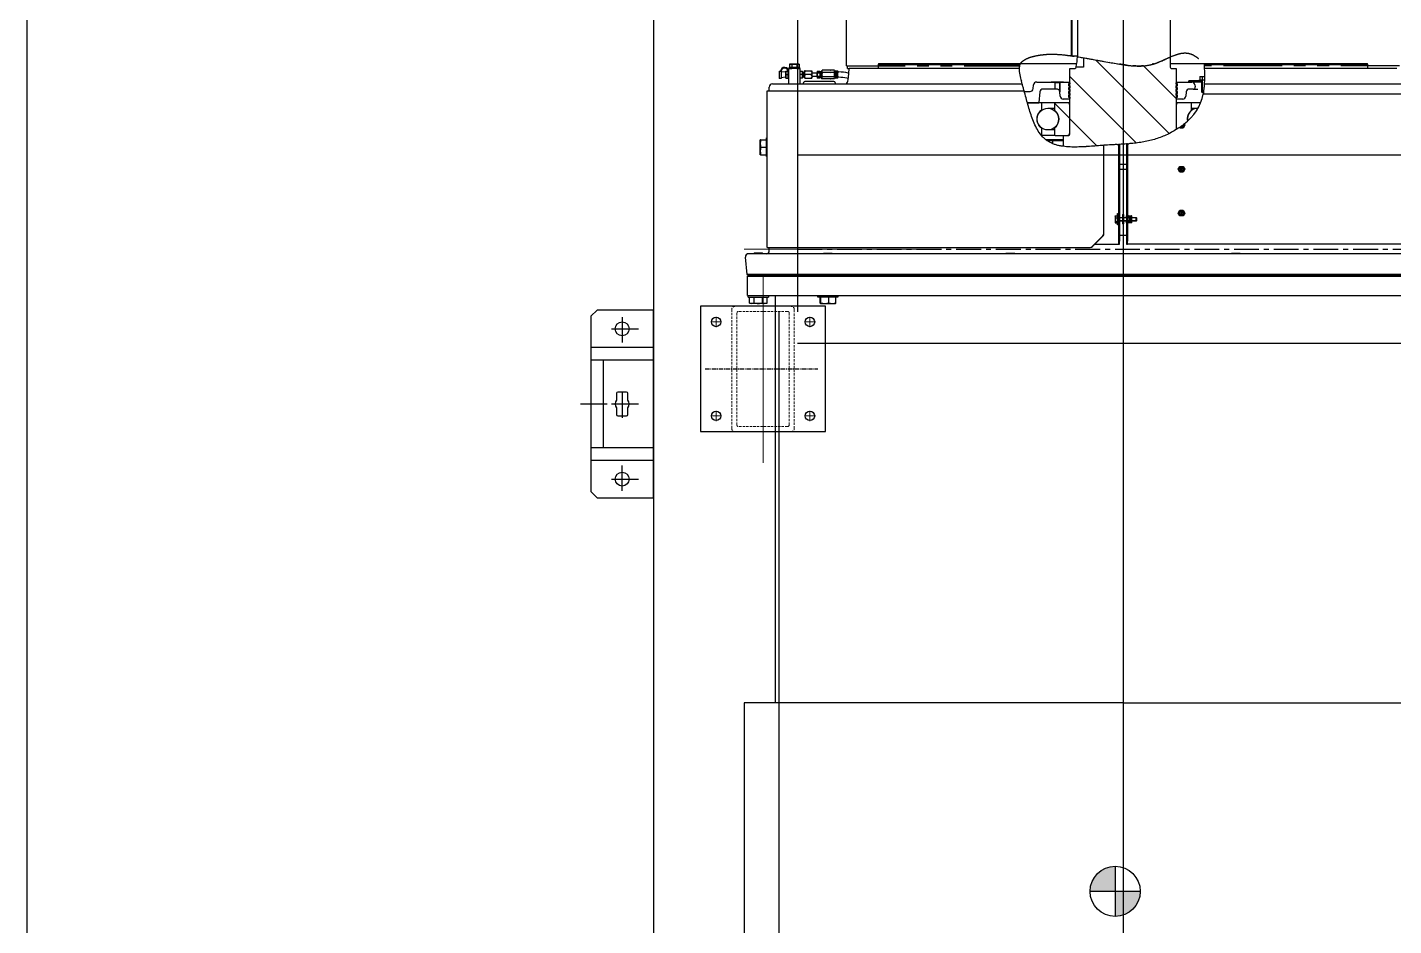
# Model space of a CAD drawing. Header units: millimetres. Extents: x 156850 to 204135, y 56350 to 74150.
# Drawn here: x 167650 to 169832, y 58314 to 59748 of the extents above; entities that cross this region are included whole.
import ezdxf

# ---------------------------------------------------------------- set-up
doc = ezdxf.new("R2010")
doc.units = ezdxf.units.MM
doc.header["$LTSCALE"] = 150
for name, pattern in [('X-2F-PLAN$0$CENTER', [2, 1.25, -0.25, 0.25, -0.25]), ('X-2F-PLAN$0$DASHED2', [0.375, 0.25, -0.125]), ('X-2F-PLAN$0$PHANTOM2', [1.25, 0.625, -0.125, 0.125, -0.125, 0.125, -0.125])]:
    doc.linetypes.add(name, pattern=pattern)
doc.layers.add('-----33 Equipment', color=5, linetype='Continuous')

# ---------------------------------------------------------------- blocks, each defined once
blk = doc.blocks.new('X-2F-PLAN$0$A$C13F33EB5')
at = {"linetype": 'Continuous'}
h = blk.add_hatch(dxfattribs=at)
h.set_pattern_fill('LINE', color=0, scale=30.003, angle=45, style=0)
h.set_pattern_definition([(45, (-3196.735, -2151.8), (-67.3587, 67.3587), [])])
edge = h.paths.add_edge_path()
edge.add_arc((2742, 728), 4, 180, 270, ccw=False)
edge.add_line((2738, 728), (2738, 734))
edge.add_line((2738, 734), (2738, 739.6))
edge.add_line((2738, 739.6), (2738, 740.1))
edge.add_line((2738, 740.1), (2738, 747.2))
edge.add_arc((2739.3, 747.2), 1.33, 90, 180, ccw=False)
edge.add_line((2739.3, 748.5), (2746.6, 748.5))
edge.add_line((2746.6, 748.5), (2749.3, 748.5))
edge.add_line((2749.3, 748.5), (2750, 748.5))
edge.add_arc((2764, 759), 17.5, 216.9635, 322.8609)
edge.add_line((2777.9, 748.5), (2777.9, 748.5))
edge.add_line((2777.9, 748.5), (2778.6, 748.5))
edge.add_line((2778.6, 748.5), (2780, 748.5))
edge.add_line((2780, 748.5), (2780.7, 748.5))
edge.add_line((2780.7, 748.5), (2781, 748.5))
edge.add_line((2781, 748.5), (2781.3, 748.5))
edge.add_line((2781.3, 748.5), (2784, 748.5))
edge.add_line((2784, 748.5), (2788.6, 748.5))
edge.add_arc((2788.6, 747.2), 1.33, 0, 90, ccw=False)
edge.add_line((2790, 747.2), (2790, 745.8))
edge.add_line((2790, 745.8), (2790, 738.8))
edge.add_line((2790, 738.8), (2790, 738.3))
edge.add_line((2790, 738.3), (2790, 734.8))
edge.add_line((2790, 734.8), (2790, 733.5))
edge.add_line((2790, 733.5), (2790, 733))
edge.add_line((2790, 733), (2790, 732.9))
edge.add_line((2790, 732.9), (2790, 728))
edge.add_arc((2786, 728), 4, 270, 360, ccw=False)
edge.add_line((2786, 724), (2742, 724))
h = blk.add_hatch(dxfattribs=at)
h.set_pattern_fill('LINE', color=0, scale=15.0015, angle=45, style=0)
h.set_pattern_definition([(45, (-3196.735, -2151.8), (-33.67933, 33.67933), [])])
edge = h.paths.add_edge_path()
edge.add_line((2845, 554), (2747.2, 554))
edge.add_spline(control_points=[(2747.2, 554), (2743, 560.7), (2723.7, 598.4), (2724.7, 655.3), (2717.9, 715.3), (2720.3, 734)], knot_values=[0.156413, 0.156413, 0.156413, 0.156413, 0.186206, 0.314389, 0.390086, 0.390086, 0.390086, 0.390086], degree=3, periodic=0)
edge.add_line((2720.3, 734), (2738, 734))
edge.add_line((2738, 734), (2738, 726))
edge.add_arc((2740, 726), 2, 180, 270)
edge.add_line((2740, 724), (2845, 724))
edge.add_line((2845, 724), (2845, 716))
edge.add_arc((2847, 716), 2, 180, 270)
edge.add_line((2847, 714), (2847, 702))
edge.add_line((2847, 702), (2861.8, 702))
edge.add_spline(control_points=[(2861.8, 702), (2858.7, 683.6), (2851.5, 646.3), (2845.1, 600.1), (2859.2, 572.6), (2862.9, 564)], knot_values=[0.736983, 0.736983, 0.736983, 0.736983, 0.810441, 0.88331, 0.917821, 0.917821, 0.917821, 0.917821], degree=3, periodic=0)
edge.add_line((2862.9, 564), (2847, 564))
edge.add_arc((2847, 562), 2, 90, 180)
edge.add_line((2845, 562), (2845, 554))
h = blk.add_hatch(color=0, dxfattribs=at)
edge = h.paths.add_edge_path()
edge.add_line((1530.9, 651.6), (1530.9, 691.6))
edge.add_arc((1530.9, 651.6), 40, 0, 90, ccw=False)
edge.add_line((1570.9, 651.6), (1530.9, 651.6))
h = blk.add_hatch(color=0, dxfattribs=at)
edge = h.paths.add_edge_path()
edge.add_line((1490.9, 651.6), (1530.9, 651.6))
edge.add_line((1530.9, 651.6), (1530.9, 611.6))
edge.add_arc((1530.9, 651.6), 40, 180, 270, ccw=False)
at = {"color": 0}
for p, q in [((1832, 1244), (692, 1244)), ((1832, 639), (1832, 1244)), ((3102, 639), (18.2, 639)), ((1832, 639), (1832, 34))]:
    blk.add_line(p, q, dxfattribs=at)
at = {"color": 0, "linetype": 'Continuous'}
for p, q in [((2469.7, 1233.4), (2470.2, 1235.4)), ((2469.7, 1209.6), (2469.7, 1233.4)), ((2470.2, 1235.4), (2479.7, 1235.4)), ((2470.2, 1228.4), (2479.7, 1228.4)), ((2479.7, 1237.5), (2479.7, 1205.5)), ((2479.7, 1237.5), (2482.5, 1237.5)), ((2482.5, 1239), (2482.5, 639)), ((2482.5, 1239), (2513, 1239)), ((2513, 1239), (2513, 39)), ((2513, 1239), (2515, 1237)), ((2515, 1238.9), (2516, 1239.5)), ((2515, 39.1), (2515, 1238.9)), ((2516, 1239.5), (2543.5, 1241.9)), ((2516, 38.5), (2516, 1239.5)), ((2549, 41), (2549, 1237)), ((2549, 1229), (2549.7, 1228.3)), ((2549.7, 1214.7), (2549.7, 1228.3)), ((2470.2, 1207.6), (2469.7, 1209.6)), ((2470.2, 1214.6), (2479.7, 1214.6)), ((2470.2, 1207.6), (2479.7, 1207.6)), ((2482.5, 1205.5), (2479.7, 1205.5)), ((2549.7, 1214.7), (2549, 1214)), ((2554, 1204), (2559, 1204)), ((2559, 1207.5), (2809, 1207.5)), ((2559, 1207.1), (2559, 1207.5)), ((2559, 1207.1), (2559, 691.6)), ((2704, 1208.5), (2734, 1208.5)), ((2704, 1207.5), (2704, 1208.5)), ((2707, 1218), (2707, 1218.5)), ((2707, 1218.5), (2707.1, 1218.5)), ((2707, 1218), (2707, 1208.5)), ((2707.1, 1218.5), (2730.9, 1218.5)), ((2719, 1218), (2719, 1208.5)), ((2730.9, 1218.5), (2731, 1218.5)), ((2731, 1218), (2731, 1218.5)), ((2731, 1218), (2731, 1208.5)), ((2734, 1208.5), (2734, 1207.5)), ((2809, 1207.5), (2809, 1207.1)), ((2809, 1207.1), (2809, 796.9)), ((2809, 1204), (2815, 1204)), ((1832, 1194), (2482.5, 1194)), ((2820, 1199), (2820, 800)), ((2840.6, 1188), (2829, 1188)), ((2829, 1185), (2829, 1188)), ((2840.6, 1185), (2829, 1185)), ((2830.7, 1178.2), (2830, 1185)), ((2840, 1185), (2839.2, 1178.2)), ((2840.6, 1188), (2840.6, 1186)), ((2840.6, 1186), (2840.6, 1185)), ((2840.6, 1185), (2840.6, 1185)), ((2820, 1173), (2845, 1173)), ((2828, 1174), (2829.7, 1174)), ((2828, 1173), (2828, 1174)), ((2829.5, 1177.6), (2831.9, 1177.6)), ((2829.5, 1177.4), (2829.5, 1177.6)), ((2829.5, 1177.4), (2829.5, 1174.2)), ((2829.5, 1174), (2829.5, 1174.2)), ((2829.7, 1174), (2831.9, 1174)), ((2830, 1177.6), (2830.7, 1178.2)), ((2830.2, 1173), (2830.2, 1174)), ((2831.9, 1177.6), (2838, 1177.6)), ((2831.9, 1174), (2838, 1174)), ((2835, 1177.3), (2835, 1174.3)), ((2838, 1177.6), (2840.5, 1177.6)), ((2838, 1174), (2840.5, 1174)), ((2839.2, 1178.2), (2840, 1177.6)), ((2839.6, 1173), (2839.6, 1174)), ((2840.5, 1177.6), (2840.5, 1177.4)), ((2840.5, 1177.4), (2840.5, 1174.2)), ((2840.5, 1174.2), (2840.5, 1174)), ((2845, 1173), (2845, 1167.9)), ((2845, 1172), (2846.4, 1172)), ((2845, 1160.1), (2845, 1167.9)), ((2845, 1160.1), (2845, 1155)), ((2846.4, 1156), (2846.4, 1172)), ((2851.4, 1171.5), (2846.4, 1171.5)), ((2851.4, 1167.8), (2846.4, 1167.8)), ((2851.4, 1160.2), (2846.4, 1160.2)), ((2851.4, 1171.5), (2851.7, 1170.4)), ((2851.7, 1157.6), (2851.4, 1156.5)), ((2851.7, 1170.4), (2851.7, 1157.6)), ((2845, 1155), (2820, 1155)), ((2822.2, 1149.2), (2821.8, 1149.2)), ((2824, 1100.8), (2824, 1147.2)), ((2829.1, 1147.9), (2829.2, 1148)), ((2829.1, 1146.5), (2829.1, 1147.9)), ((2829.1, 1146.5), (2829.1, 1137.5)), ((2829.1, 1137.5), (2829.1, 1136.1)), ((2829.2, 1136), (2829.1, 1136.1)), ((2840.7, 1148), (2829.2, 1148)), ((2840.7, 1136), (2829.2, 1136)), ((2829.5, 1151), (2829.5, 1155)), ((2829.5, 1151), (2835, 1151)), ((2830, 1148), (2831, 1149)), ((2831, 1149), (2831, 1151)), ((2831, 1149), (2839, 1149)), ((2832, 1128), (2832, 1136)), ((2835, 1151), (2835, 1155)), ((2835, 1151), (2840.5, 1151)), ((2835, 1137.5), (2835, 1146.5)), ((2838, 1136), (2838, 1128)), ((2839, 1151), (2839, 1149)), ((2839, 1149), (2840, 1148)), ((2840.5, 1155), (2840.5, 1151)), ((2840.7, 1148), (2840.8, 1147.9)), ((2840.8, 1136.1), (2840.7, 1136)), ((2840.8, 1146.5), (2840.8, 1147.9)), ((2840.8, 1146.5), (2840.8, 1137.5)), ((2840.8, 1137.5), (2840.8, 1136.1)), ((2846.4, 1156), (2845, 1156)), ((2851.4, 1156.5), (2846.4, 1156.5)), ((2469.7, 1122.2), (2469.7, 1122.3)), ((2469.7, 1122.2), (2469.7, 1098.4)), ((2470.2, 1122.9), (2479.7, 1122.9)), ((2470.2, 1121.5), (2479.7, 1121.5)), ((2479.7, 1094.3), (2479.7, 1126.3)), ((2479.7, 1126.3), (2482.5, 1126.3)), ((2549, 1117.7), (2549.7, 1117)), ((2549.7, 1117), (2549.7, 1103.5)), ((2828.1, 1119.4), (2830, 1120.5)), ((2828.1, 1106.7), (2828.1, 1119.4)), ((2829.2, 1127.1), (2830, 1127.5)), ((2829.2, 1127.1), (2829.2, 1127.1)), ((2829.2, 1123.4), (2829.2, 1127.1)), ((2829.2, 1123.4), (2829.2, 1127.1)), ((2829.2, 1123.4), (2829.2, 1123.4)), ((2830, 1123), (2829.2, 1123.4)), ((2830.7, 1127.5), (2830, 1127.5)), ((2830, 1123), (2830.7, 1123)), ((2830, 1122), (2830.5, 1122.5)), ((2830, 1122), (2840, 1122)), ((2830, 1120.5), (2830, 1122)), ((2840, 1120.5), (2830, 1120.5)), ((2839.5, 1122.5), (2830.5, 1122.5)), ((2835, 1127.5), (2830.7, 1127.5)), ((2835, 1123), (2830.7, 1123)), ((2831.5, 1106.7), (2831.5, 1119.4)), ((2832.1, 1127.1), (2832.1, 1127.1)), ((2832.1, 1123.4), (2832.1, 1127.1)), ((2832.1, 1127.1), (2832.1, 1123.4)), ((2832.1, 1123.4), (2832.1, 1123.4)), ((2839.3, 1127.5), (2835, 1127.5)), ((2839.3, 1123), (2835, 1123)), ((2837.9, 1127.1), (2837.8, 1127.1)), ((2837.8, 1127.1), (2837.8, 1123.4)), ((2837.9, 1123.4), (2837.8, 1123.4)), ((2837.9, 1123.4), (2837.9, 1127.1)), ((2838.4, 1106.7), (2838.4, 1119.4)), ((2840, 1127.5), (2839.3, 1127.5)), ((2839.3, 1123), (2840, 1123)), ((2839.5, 1122.5), (2840, 1122)), ((2840, 1127.5), (2840.7, 1127.1)), ((2840.7, 1123.4), (2840, 1123)), ((2840, 1122), (2840, 1120.5)), ((2840, 1120.5), (2841.9, 1119.4)), ((2840.7, 1127.1), (2840.7, 1127.1)), ((2840.7, 1127.1), (2840.7, 1123.4)), ((2840.7, 1127.1), (2840.7, 1123.4)), ((2840.7, 1123.4), (2840.7, 1123.4)), ((2841.9, 1106.7), (2841.9, 1119.4)), ((2469.7, 1098.2), (2469.7, 1098.4)), ((2470.2, 1108.8), (2479.7, 1108.8)), ((2470.2, 1097.6), (2479.7, 1097.6)), ((2482.5, 1094.3), (2479.7, 1094.3)), ((2549.7, 1103.5), (2549, 1102.8)), ((2821.8, 1098.8), (2822.2, 1098.8)), ((2828.3, 1106.5), (2828.1, 1106.7)), ((2828.1, 1106.3), (2828.3, 1106.5)), ((2828.1, 1100.1), (2828.1, 1106.3)), ((2829.1, 1099.5), (2828.1, 1100.1)), ((2828.3, 1106.5), (2828.3, 1106.5)), ((2840.8, 1099.5), (2829.1, 1099.5)), ((2829.1, 1099.1), (2829.1, 1099.5)), ((2840.8, 1099.1), (2829.1, 1099.1)), ((2829.2, 1099), (2829.1, 1099.1)), ((2829.1, 1098.9), (2829.2, 1099)), ((2829.1, 1098.9), (2840.8, 1098.9)), ((2829.1, 1097.6), (2829.1, 1098.9)), ((2840.8, 1097.6), (2829.1, 1097.6)), ((2829.2, 1097.5), (2829.1, 1097.6)), ((2829.1, 1097.4), (2829.2, 1097.5)), ((2829.1, 1097.4), (2840.8, 1097.4)), ((2829.1, 1096.1), (2829.1, 1097.4)), ((2840.8, 1096.1), (2829.1, 1096.1)), ((2829.2, 1096), (2829.1, 1096.1)), ((2829.1, 1095.9), (2829.2, 1096)), ((2829.1, 1095.9), (2840.8, 1095.9)), ((2829.1, 1095), (2829.1, 1095.9)), ((2840.8, 1095), (2829.1, 1095)), ((2829.6, 1094.5), (2829.1, 1095)), ((2840.7, 1099), (2829.2, 1099)), ((2840.7, 1097.5), (2829.2, 1097.5)), ((2840.7, 1096), (2829.2, 1096)), ((2829.6, 1094.5), (2840.3, 1094.5)), ((2830.7, 1093.1), (2830.7, 1094.5)), ((2832.1, 1106.5), (2831.2, 1106.5)), ((2831.5, 1100.1), (2831.5, 1106.3)), ((2838.7, 1106.5), (2837.9, 1106.5)), ((2838.4, 1100.1), (2838.4, 1106.3)), ((2839.3, 1094.5), (2839.3, 1093.1)), ((2840.8, 1095), (2840.3, 1094.5)), ((2840.8, 1099.1), (2840.7, 1099)), ((2840.7, 1099), (2840.8, 1098.9)), ((2840.8, 1097.6), (2840.7, 1097.5)), ((2840.7, 1097.5), (2840.8, 1097.4)), ((2840.8, 1096.1), (2840.7, 1096)), ((2840.7, 1096), (2840.8, 1095.9)), ((2841.9, 1100.1), (2840.8, 1099.5)), ((2840.8, 1099.5), (2840.8, 1099.1)), ((2840.8, 1098.9), (2840.8, 1097.6)), ((2840.8, 1097.4), (2840.8, 1096.1)), ((2840.8, 1095.9), (2840.8, 1095)), ((2841.9, 1106.7), (2841.6, 1106.5)), ((2841.6, 1106.5), (2841.6, 1106.5)), ((2841.6, 1106.5), (2841.9, 1106.3)), ((2841.9, 1100.1), (2841.9, 1106.3)), ((2828.7, 1077.9), (2829.2, 1080.1)), ((2837.6, 1078.1), (2837.3, 1077)), ((2845, 1076.3), (2845, 1076.3)), ((2845, 805), (2845, 1076.3)), ((2851, 1029.9), (2851, 803.6)), ((2852, 1029.3), (2851, 1029.9)), ((2852, 803.1), (2852, 1029.3)), ((2549, 826.5), (2549.7, 825.8)), ((2549.7, 812.2), (2549, 811.5)), ((2549.7, 825.8), (2549.7, 812.2)), ((2790, 791.8), (2790, 773.7)), ((2790, 769.8), (2790, 790)), ((2808, 796.7), (2808, 787.4)), ((2852, 713), (2852, 803.1)), ((2738, 747.2), (2738, 769.3)), ((2739.3, 768.5), (2749.3, 768.5)), ((2749.3, 768.3), (2749.3, 768.5)), ((2778.6, 768.3), (2778.6, 768.5)), ((2778.6, 768.5), (2788.6, 768.5)), ((2790, 747.2), (2790, 769.8)), ((2807.4, 772.1), (2790.5, 773.6)), ((2812, 747.3), (2812, 767.1)), ((2812.5, 782.4), (2818.4, 781.9)), ((2823, 776.9), (2823, 754)), ((2730, 751.6), (2724.9, 751.9)), ((2730, 760.9), (2730, 734)), ((2731, 734), (2731, 762.2)), ((2738, 747.2), (2738, 728)), ((2750, 748.5), (2739.3, 748.5)), ((2746.6, 748.5), (2746.6, 759)), ((2788.6, 748.5), (2777.9, 748.5)), ((2781.3, 759), (2781.3, 748.5)), ((2790, 728), (2790, 747.2)), ((2822.5, 748), (2812, 748)), ((2812, 744.9), (2812, 747.3)), ((2812, 747.3), (2822.5, 747.3)), ((2822.5, 754), (2823, 754)), ((2822.5, 747.3), (2822.5, 754)), ((2822.5, 747.3), (2822.5, 740.7)), ((2823, 734), (2823, 754)), ((2720.3, 734), (2738, 734)), ((2738, 734), (2738, 726)), ((2740, 724), (2845, 724)), ((2742, 724), (2786, 724)), ((2790, 724), (2790, 728)), ((2796, 724.6), (2796, 734.4)), ((2796, 724.6), (2796, 724)), ((2797, 724), (2796, 724.6)), ((2799, 724), (2797, 724)), ((2799, 726), (2799, 724)), ((2802, 726), (2799, 726)), ((2800.5, 739.4), (2807.4, 740)), ((2802, 724), (2802, 726)), ((2805, 724), (2802, 724)), ((2805, 726), (2805, 724)), ((2808, 726), (2805, 726)), ((2822.5, 740), (2807.4, 740)), ((2808, 724), (2808, 726)), ((2811, 724), (2808, 724)), ((2822.5, 740.7), (2809.5, 740.7)), ((2811, 726), (2811, 724)), ((2814, 726), (2811, 726)), ((2814, 724), (2814, 726)), ((2817, 724), (2814, 724)), ((2817, 726), (2817, 724)), ((2820, 726), (2817, 726)), ((2820, 724), (2820, 726)), ((2822, 724), (2820, 724)), ((2823, 724.6), (2822, 724)), ((2822.5, 734), (2822.5, 740.7)), ((2823, 734), (2822.5, 734)), ((2823, 734), (2823, 724.6)), ((2823, 724.6), (2823, 724)), ((2845, 724), (2845, 716)), ((2866.6, 722), (2865, 720.4)), ((2865, 720.4), (2865, 711.8)), ((2865, 720.4), (3095, 720.4)), ((3093.4, 722), (2866.6, 722)), ((2719.8, 700.7), (2720, 700.6)), ((2720, 700.6), (2720, 697.8)), ((2847, 702), (2847, 714)), ((2861.8, 702), (2847, 702)), ((3093, 711.8), (2865, 711.8)), ((1530.9, 611.6), (1530.9, 691.6)), ((2559, 691.6), (2559, 691.5)), ((2560.4, 688), (2560.4, 688.1)), ((2564, 684.5), (2564, 654.7)), ((2564, 654.7), (2564, 648.2)), ((2564, 654.7), (2564, 654.7)), ((2577.5, 671.1), (2577.5, 671)), ((2581.1, 669.6), (2722, 669.6)), ((2581.1, 669.5), (2581.1, 669.6)), ((2581.1, 669.5), (2722.1, 669.5)), ((2722, 669.6), (2722.1, 669.5)), ((2722.9, 654.7), (2722.9, 654.7)), ((1570.9, 651.6), (1490.9, 651.6)), ((2482.5, 639), (2482.5, 39)), ((2564, 648.2), (2564, 646.2)), ((2569, 646.2), (2564, 646.2)), ((2564, 646.2), (2564, 644.7)), ((2564, 644.7), (2569, 644.7)), ((2564, 633.3), (2564, 631.8)), ((2569, 633.3), (2564, 633.3)), ((2723.4, 646.2), (2569, 646.2)), ((2723.5, 644.7), (2569, 644.7)), ((2724.3, 633.3), (2569, 633.3)), ((2578, 633.3), (2578, 644.7)), ((2595, 647.6), (2613, 647.6)), ((2595, 646.2), (2595, 647.6)), ((2611.5, 639.7), (2596.5, 639.7)), ((2596.5, 638.1), (2596.5, 639.7)), ((2611.5, 638.1), (2596.5, 638.1)), ((2598.3, 651.4), (2598.3, 647.6)), ((2599.7, 633.8), (2598.3, 633.8)), ((2598.3, 633.8), (2598.3, 633.3)), ((2598.6, 651.5), (2599.1, 651.6)), ((2608.9, 651.6), (2599.1, 651.6)), ((2600.5, 651.4), (2600.5, 647.6)), ((2601, 639.7), (2601, 644.7)), ((2601, 633.3), (2601, 638.1)), ((2601.6, 639.7), (2601.6, 644.7)), ((2601.6, 633.3), (2601.6, 638.1)), ((2606.2, 651.4), (2606.2, 647.6)), ((2606.4, 639.7), (2606.4, 644.7)), ((2606.4, 633.3), (2606.4, 638.1)), ((2607, 644.7), (2607, 639.7)), ((2607, 638.1), (2607, 633.3)), ((2609.6, 633.8), (2608.2, 633.8)), ((2608.9, 651.6), (2609.4, 651.5)), ((2609.6, 633.8), (2609.6, 633.3)), ((2609.7, 651.4), (2609.7, 647.6)), ((2611.5, 639.7), (2611.5, 638.1)), ((2613, 647.6), (2613, 646.2)), ((2684, 644.7), (2684, 633.3)), ((2692, 644.7), (2692, 633.3)), ((2723.5, 644.7), (2723.4, 646.2)), ((2724.4, 631.8), (2724.3, 633.3)), ((2564, 631.8), (2569, 631.8)), ((2564, 629.8), (2564, 631.8)), ((2564, 623.3), (2564, 629.8)), ((2564, 72.5), (2564, 623.3)), ((2564, 623.3), (2564, 623.3)), ((2724.4, 631.8), (2569, 631.8)), ((2598.5, 625.4), (2598.5, 630.2)), ((2599, 629.3), (2599, 630.2)), ((2599, 629.3), (2599, 625.3)), ((2609, 629.3), (2599, 629.3)), ((2599.1, 625.3), (2599, 625.3)), ((2599.1, 630.8), (2599.7, 630.8)), ((2599.1, 630.3), (2599.7, 630.3)), ((2599.1, 625.8), (2599.1, 626.3)), ((2599.1, 626.3), (2608.9, 626.3)), ((2599.1, 625.8), (2599.1, 624.8)), ((2599.1, 624.8), (2608.9, 624.8)), ((2599.8, 630.9), (2599.8, 631.8)), ((2600.3, 630.9), (2600.3, 631.8)), ((2601, 629.3), (2601, 631.8)), ((2601, 618.2), (2601, 624.8)), ((2601, 618.2), (2607, 618.2)), ((2601.6, 617.6), (2601, 618.2)), ((2601.6, 629.3), (2601.6, 631.8)), ((2601.6, 617.6), (2601.6, 624.8)), ((2606.4, 617.6), (2601.6, 617.6)), ((2606.4, 629.3), (2606.4, 631.8)), ((2606.4, 617.6), (2606.4, 624.8)), ((2607, 618.2), (2606.4, 617.6)), ((2607, 631.8), (2607, 629.3)), ((2607, 624.8), (2607, 618.2)), ((2607.6, 631.8), (2607.6, 630.9)), ((2608.1, 631.8), (2608.1, 630.9)), ((2608.2, 630.8), (2608.9, 630.8)), ((2608.2, 630.3), (2608.9, 630.3)), ((2608.9, 626.3), (2608.9, 625.8)), ((2608.9, 624.8), (2608.9, 625.8)), ((2609, 625.3), (2608.9, 625.3)), ((2609, 630.2), (2609, 629.3)), ((2609, 629.3), (2609, 625.3)), ((2609.5, 630.2), (2609.5, 625.4)), ((2725.2, 623.3), (2725.2, 623.3)), ((2852, 591.8), (2851.5, 591.9)), ((2852, 590.3), (2852, 591.8)), ((2609.4, 548.2), (2614, 550.8)), ((2609.4, 548.2), (2614, 550.8)), ((2609.4, 543), (2609.4, 548.2)), ((2609.4, 543), (2609.4, 548.2)), ((2609.4, 548.2), (2609.4, 548.2)), ((2614, 549.7), (2610.4, 547.7)), ((2610.4, 547.7), (2610.4, 543.6)), ((2614, 550.8), (2618.5, 548.2)), ((2614, 550.8), (2618.5, 548.2)), ((2614, 550.8), (2614, 550.8)), ((2617.5, 547.7), (2614, 549.7)), ((2617.5, 543.6), (2617.5, 547.7)), ((2618.5, 548.2), (2618.5, 543)), ((2618.5, 548.2), (2618.5, 543)), ((2618.5, 548.2), (2618.5, 548.2)), ((2679.4, 548.2), (2684, 550.8)), ((2679.4, 548.2), (2684, 550.8)), ((2679.4, 543), (2679.4, 548.2)), ((2679.4, 543), (2679.4, 548.2)), ((2679.4, 548.2), (2679.4, 548.2)), ((2684, 549.7), (2680.4, 547.7)), ((2680.4, 547.7), (2680.4, 543.6)), ((2684, 550.8), (2688.5, 548.2)), ((2684, 550.8), (2688.5, 548.2)), ((2684, 550.8), (2684, 550.8)), ((2687.5, 547.7), (2684, 549.7)), ((2684, 548.5), (2684, 545.3)), ((2687.5, 543.6), (2687.5, 547.7)), ((2688.5, 548.2), (2688.5, 543)), ((2688.5, 548.2), (2688.5, 543)), ((2688.5, 548.2), (2688.5, 548.2)), ((2845, 554), (2747.2, 554)), ((2786, 554), (2747.2, 554)), ((2749.4, 548.2), (2750.6, 548.9)), ((2749.4, 548.2), (2750.6, 548.9)), ((2749.4, 543), (2749.4, 548.2)), ((2749.4, 548.2), (2749.4, 548.2)), ((2749.4, 543), (2749.4, 548.2)), ((2751.2, 548.1), (2750.4, 547.7)), ((2750.4, 547.7), (2750.4, 543.6)), ((2751.2, 548.1), (2750.6, 548.9)), ((2750.6, 548.9), (2750.6, 548.9)), ((2751.2, 548.1), (2751.8, 547.3)), ((2790, 550), (2790, 554)), ((2790, 530.8), (2790, 550)), ((2796, 554), (2796, 553.4)), ((2796, 553.4), (2797, 554)), ((2796, 543.6), (2796, 553.4)), ((2797, 554), (2799, 554)), ((2799, 554), (2799, 552)), ((2799, 552), (2802, 552)), ((2802, 552), (2802, 554)), ((2802, 554), (2805, 554)), ((2805, 554), (2805, 552)), ((2805, 552), (2808, 552)), ((2808, 552), (2808, 554)), ((2808, 554), (2811, 554)), ((2811, 554), (2811, 552)), ((2811, 552), (2814, 552)), ((2814, 552), (2814, 554)), ((2814, 554), (2817, 554)), ((2817, 554), (2817, 552)), ((2817, 552), (2820, 552)), ((2820, 552), (2820, 554)), ((2820, 554), (2822, 554)), ((2822, 554), (2823, 553.4)), ((2823, 554), (2823, 553.4)), ((2823, 553.4), (2823, 529.1)), ((2845, 562), (2845, 554)), ((2862.9, 564), (2847, 564)), ((2852, 509.1), (2852, 564)), ((3093, 564), (2862.9, 564)), ((2614, 540.4), (2609.4, 543)), ((2614, 540.4), (2609.4, 543)), ((2614, 542.1), (2610.4, 544.1)), ((2610.4, 543.6), (2614, 541.6)), ((2617.5, 544.1), (2614, 542.1)), ((2614, 541.6), (2617.5, 543.6)), ((2618.5, 543), (2614, 540.4)), ((2618.5, 543), (2614, 540.4)), ((2614, 541.6), (2614, 542.1)), ((2614, 540.4), (2614, 540.4)), ((2684, 540.4), (2679.4, 543)), ((2684, 540.4), (2679.4, 543)), ((2684, 542.1), (2680.4, 544.1)), ((2680.4, 543.6), (2684, 541.6)), ((2687.5, 544.1), (2684, 542.1)), ((2684, 541.6), (2687.5, 543.6)), ((2688.5, 543), (2684, 540.4)), ((2688.5, 543), (2684, 540.4)), ((2684, 541.6), (2684, 542.1)), ((2684, 540.4), (2684, 540.4)), ((2754, 540.4), (2749.4, 543)), ((2754, 540.4), (2749.4, 543)), ((2754, 542.1), (2750.4, 544.1)), ((2750.4, 543.6), (2754, 541.6)), ((2755.2, 542.8), (2754, 542.1)), ((2754, 541.6), (2755.5, 542.4)), ((2754, 541.6), (2754, 542.1)), ((2756.1, 541.7), (2754, 540.4)), ((2756.1, 541.6), (2754, 540.4)), ((2754, 540.4), (2754, 540.4)), ((2754.4, 543.7), (2755.2, 542.8)), ((2755.5, 542.4), (2755.2, 542.8)), ((2756.1, 541.7), (2755.5, 542.4)), ((2756.1, 541.6), (2756, 541.7)), ((2777.9, 529.5), (2788.6, 529.5)), ((2781.3, 529.5), (2781.3, 519.4)), ((2790, 515.1), (2790, 530.8)), ((2807.4, 538), (2800.5, 538.6)), ((2812, 526.8), (2812, 533)), ((2812, 526.8), (2812, 521.6)), ((2818.4, 524.1), (2815.2, 523.8)), ((2823, 534), (2825, 534)), ((2823, 513), (2823, 534)), ((2825, 513), (2825, 534)), ((2804, 72.5), (2804, 510.8)), ((2806.4, 512.2), (2807.1, 513)), ((2806.4, 512.2), (2806.4, 510.4)), ((2806.4, 512.2), (2826.4, 512.2)), ((2807.1, 513), (2807.1, 510.2)), ((2807.1, 513), (2826.4, 513)), ((2812, 521.6), (2812, 519.5)), ((2820, 508.7), (2820, 79)), ((2825, 517), (2826.4, 517)), ((2826.4, 516.5), (2826.4, 517)), ((2826.4, 516.5), (2826.4, 512.8)), ((2831.4, 516.5), (2826.4, 516.5)), ((2826.4, 512.8), (2826.4, 508.5)), ((2831.4, 512.8), (2826.4, 512.8)), ((2831.4, 516.5), (2831.7, 515.4)), ((2831.7, 515.4), (2831.7, 508.4)), ((2845, 201.7), (2845, 508.8)), ((2851, 509.1), (2851, 248.1)), ((2852, 509.1), (2851, 509.1)), ((2852, 248.7), (2852, 509.1)), ((2549, 466.5), (2549.7, 465.8)), ((2549.7, 465.8), (2549.7, 452.2)), ((2549.7, 452.2), (2549, 451.5)), ((2851, 248.1), (2852, 248.7))]:
    blk.add_line(p, q, dxfattribs=at)
at = {"color": 0, "linetype": 'X-2F-PLAN$0$PHANTOM2'}
for p, q in [((2845, 1079), (2845, 1076.3)), ((2845, 1079), (2849, 1079)), ((2849, 1080.5), (2849, 804.3)), ((2849, 1080.5), (3091, 1080.5)), ((2850.1, 633.5), (2850.3, 635)), ((2851.5, 643), (2851.7, 644.5)), ((2851.8, 645), (2851.7, 644.5)), ((2869, 638.7), (2869, 639.3)), ((2849, 623.2), (2849, 606.2)), ((2869, 542.4), (2869.5, 542.4)), ((2852, 509.1), (2849, 509)), ((2849, 197.5), (2849, 509)), ((2852, 509.1), (2852, 509.1))]:
    blk.add_line(p, q, dxfattribs=at)
at = {"color": 0, "linetype": 'Continuous'}
for centre, radius in [((2764, 759), 17.4), ((2764, 759), 17.3), ((1530.9, 651.6), 40)]:
    blk.add_circle(centre, radius, dxfattribs=at)
for centre, radius, start, end in [((2482, 1231.9), 12.3, 163.6571, 196.3429), ((2544, 1237), 5, 0, 95), ((2482, 1211.1), 12.3, 163.6571, 196.3429), ((2554, 1209), 5, 180, 270), ((2713, 1182), 36.4, 80.5216, 99.4784), ((2725, 1182), 36.4, 80.5216, 99.4784), ((2815, 1199), 5, 0, 90), ((2840, 1179.5), 6.5, 270, 84.2001), ((2840, 1179.5), 5.5, 270, 83.1409), ((2832, 1161.2), 16.4, 90.2915, 98.9552), ((2832, 1190.4), 16.4, 261.0448, 269.7085), ((2831.8, 1160.3), 17.3, 79.4368, 89.5219), ((2831.8, 1191.3), 17.3, 270.4781, 280.5632), ((2838.2, 1160.3), 17.3, 90.4781, 100.5632), ((2838.2, 1191.3), 17.3, 259.4368, 269.5219), ((2837.9, 1161.2), 16.4, 81.0448, 89.7085), ((2837.9, 1190.4), 16.4, 270.2915, 278.9552), ((2845, 1169.6), 6.67, 343.6571, 16.3429), ((2845, 1158.4), 6.67, 343.6571, 16.3429), ((2822, 1151.2), 2, 180, 265), ((2822, 1147.2), 2, 0, 85), ((2510.2, 1115.1), 40.5, 171.0126, 188.9874), ((2829.8, 1116.8), 3.09, 55.9374, 124.0626), ((2830.8, 1124.6), 2.88, 92.0083, 121.9148), ((2830.7, 1125.8), 2.8, 237.6754, 268.4015), ((2830.6, 1124.7), 2.8, 57.6754, 88.4015), ((2830.6, 1125.9), 2.88, 272.0083, 301.9148), ((2831.5, 1128), 0.5, 270, 0), ((2831.5, 1122.5), 0.5, 0, 90), ((2839.4, 1124.6), 2.88, 92.0083, 121.9148), ((2839.4, 1125.8), 2.8, 237.6754, 268.4015), ((2838.5, 1128), 0.5, 180, 270), ((2838.5, 1122.5), 0.5, 90, 180), ((2840.2, 1116.8), 3.09, 55.9374, 124.0626), ((2839.2, 1124.7), 2.8, 57.6754, 88.4015), ((2839.2, 1125.9), 2.88, 272.0083, 301.9148), ((2501.5, 1103.2), 31.8, 169.8571, 190.1429), ((2822, 1096.8), 2, 95, 180), ((2822, 1100.8), 2, 275, 0), ((2830.8, 1111.4), 5.53, 239.9406, 243.3203), ((2830.8, 1101.6), 5.52, 116.6791, 120.06), ((2829.8, 1102.7), 3.09, 235.9374, 304.0626), ((2773.5, 1092.9), 57.2, 347.0073, 0.1534), ((2828.7, 1111.4), 5.52, 296.6791, 300.06), ((2828.7, 1101.6), 5.53, 59.9406, 63.3203), ((2773.5, 1092.9), 65.7, 346.9682, 0.1358), ((2841.2, 1111.4), 5.53, 239.9406, 243.3203), ((2841.2, 1101.6), 5.52, 116.6791, 120.06), ((2840.2, 1102.7), 3.09, 235.9374, 304.0626), ((2839.1, 1111.4), 5.52, 296.6791, 300.06), ((2839.1, 1101.6), 5.53, 59.9406, 63.3203), ((2825, 1083.3), 5, 180.0014, 264.4067), ((2786, 790), 4, 0, 24.8253), ((2813, 787.4), 5, 180, 265), ((2657.9, 1358.2), 581.2, 285.6824, 286.195), ((2773.4, 967.8), 174.2, 285.5168, 287.0814), ((2845.2, 744.3), 60.7, 90.2359, 109.9361), ((2844.2, 788), 17, 66.3928, 87.2866), ((2845.4, 791.3), 13.5, 60.8547, 65.6059), ((2739.3, 769.8), 1.33, 199.5759, 270), ((2764, 759), 17.5, 32.959, 147.041), ((2788.6, 769.8), 1.33, 270, 0), ((2791, 778.6), 5, 258.463, 265), ((2807, 767.1), 5, 0, 85), ((2818, 776.9), 5, 0, 85), ((2739.3, 747.2), 1.33, 90, 180), ((2764, 759), 17.5, 216.9635, 323.0365), ((2788.6, 747.2), 1.33, 0, 90), ((2807.1, 744.9), 4.87, 299.6874, 0.3293), ((2742, 728), 4, 180, 270), ((2740, 726), 2, 180, 270), ((2786, 728), 4, 270, 0), ((2801, 734.4), 5, 95, 180), ((2807, 745), 5, 275, 300.5715), ((2818, 724.6), 5, 359.9507, 0), ((2847, 716), 2, 180, 270), ((2865.2, 788.4), 76.6, 256.2626, 268.6992), ((2865, 784.6), 72.8, 268.7896, 269.9999), ((2564, 691.6), 4.98, 180.0153, 225.0931), ((2564, 691.5), 4.98, 180.0154, 225.0932), ((2581.1, 674.6), 5, 225.0438, 270.0049), ((2581.1, 674.5), 5, 225.0438, 270.0049), ((2599.4, 648.5), 3.05, 68.7679, 111.2321), ((2599.7, 633.2), 0.6, 9.5941, 90), ((2603.3, 631.7), 19.9, 81.7166, 98.2834), ((2607.9, 644), 7.55, 76.5404, 103.4596), ((2608.2, 633.2), 0.6, 90, 170.4059), ((2608.6, 648.5), 3.08, 68.9262, 75.0172), ((2599.1, 630.2), 0.6, 90, 180), ((2599.1, 625.4), 0.6, 180, 270), ((2599.1, 630.2), 0.1, 90, 180), ((2599.7, 630.9), 0.1, 270, 0), ((2599.7, 630.9), 0.6, 270, 0), ((2608.2, 630.9), 0.6, 180, 270), ((2608.2, 630.9), 0.1, 180, 270), ((2608.9, 630.2), 0.6, 0, 90), ((2608.9, 630.2), 0.1, 0, 90), ((2608.9, 625.4), 0.6, 270, 0), ((3150, 666.1), 427, 184.608, 184.8773), ((2921.8, 611.4), 72.9, 195.4808, 196.8028), ((2786, 550), 4, 0, 90), ((2818, 553.4), 5, 0, 0.0493), ((2847, 562), 2, 90, 180), ((2852, 619.6), 123.6, 216.8393, 217.8729), ((2820.9, 589.6), 80.6, 216.5333, 257.9099), ((2764, 519), 17.5, 36.9635, 100.3354), ((2764, 519), 17.4, 1.2336, 100.121), ((2764, 519), 17.3, 1.4383, 99.9073), ((2788.6, 530.8), 1.33, 270, 0), ((2801, 543.6), 5, 180, 265), ((2807, 533), 5, 0, 85), ((2815, 526.8), 3, 180, 275), ((2818, 529.1), 5, 275, 0), ((2820.2, 586.7), 77.7, 257.8982, 266.1143), ((2828.5, 643.9), 135.5, 264.2716, 266.3936), ((2829.9, 665.7), 157.2, 266.3995, 268.0647), ((2831.7, 767), 258.6, 268.4195, 272.9492), ((2825, 514.6), 6.67, 343.6571, 16.3429), ((2818.1, 1093.6), 585.5, 272.628, 273.2159)]:
    blk.add_arc(centre, radius, start, end, dxfattribs=at)
at = {"color": 0, "linetype": 'X-2F-PLAN$0$PHANTOM2'}
for centre, radius, start, end in [((3024, 610.1), 175.5, 172.5103, 175.7424), ((3080.3, 603.3), 232.2, 172.5157, 172.6384), ((2816.9, 1118.5), 610.4, 272.6363, 273.0122)]:
    blk.add_arc(centre, radius, start, end, dxfattribs=at)
at = {"color": 0, "linetype": 'Continuous', "extrusion": (0, 0, -1)}
for centre, major_axis, ratio, start_param, end_param in [((2579, 639), (-638.8, 638.8), 0.023958, 1.517831, 1.544551), ((2579, 639), (-636.8, 636.8), 0.023958, 1.51774, 1.544544), ((2614, 547.8), (2.46, 0), 0.986323, 0.346774, 2.794818), ((2684, 547.8), (2.46, 0), 0.986323, 0.345117, 2.794818), ((2754, 546.1), (2.46, 0), 0.986323, 1.383336, 3.626398), ((2754, 547.8), (-2.46, 0), 0.986323, 5.084746, 5.936411)]:
    blk.add_ellipse(centre, major_axis=major_axis, ratio=ratio, start_param=start_param, end_param=end_param, dxfattribs=at)
for centre in [(2614, 546.1), (2684, 546.1)]:
    blk.add_ellipse(centre, major_axis=(2.46, 0), ratio=0.986323, dxfattribs=at)
at = {"color": 0, "linetype": 'Continuous'}
for points, knots in [([(2470.2, 1228.4), (2469.9, 1226.1), (2469.7, 1223.8), (2469.7, 1219.2), (2469.9, 1216.9), (2470.2, 1214.6)], [0, 0, 0, 0, 0.5, 0.5, 1, 1, 1, 1]), ([(2851.4, 1160.2), (2851.6, 1161.5), (2851.7, 1162.7), (2851.7, 1165.2), (2851.6, 1166.5), (2851.4, 1167.8)], [0, 0, 0, 0, 0.5, 0.5, 1, 1, 1, 1]), ([(2835, 1146.5), (2834.6, 1146.9), (2834.1, 1147.2), (2833.1, 1147.7), (2832.6, 1147.9), (2831.5, 1147.9), (2831, 1147.7), (2830, 1147.2), (2829.6, 1146.9), (2829.1, 1146.5)], [0, 0, 0, 0, 0.25, 0.25, 0.5, 0.5, 0.75, 0.75, 1, 1, 1, 1]), ([(2835, 1137.5), (2834.6, 1137.1), (2834.1, 1136.8), (2833.1, 1136.3), (2832.6, 1136.1), (2831.5, 1136.1), (2831, 1136.3), (2830, 1136.8), (2829.6, 1137.1), (2829.1, 1137.5)], [0, 0, 0, 0, 0.25, 0.25, 0.5, 0.5, 0.75, 0.75, 1, 1, 1, 1]), ([(2840.8, 1146.5), (2840.4, 1146.9), (2839.9, 1147.2), (2839, 1147.7), (2838.4, 1147.9), (2837.4, 1147.9), (2836.8, 1147.7), (2835.9, 1147.2), (2835.4, 1146.9), (2835, 1146.5)], [0, 0, 0, 0, 0.25, 0.25, 0.5, 0.5, 0.75, 0.75, 1, 1, 1, 1]), ([(2840.8, 1137.5), (2840.4, 1137.1), (2839.9, 1136.8), (2839, 1136.3), (2838.4, 1136.1), (2837.4, 1136.1), (2836.8, 1136.3), (2835.9, 1136.8), (2835.4, 1137.1), (2835, 1137.5)], [0, 0, 0, 0, 0.25, 0.25, 0.5, 0.5, 0.75, 0.75, 1, 1, 1, 1]), ([(2838.4, 1119.4), (2837.9, 1119.5), (2837.3, 1119.7), (2836.1, 1119.9), (2835.6, 1119.9), (2834.4, 1119.9), (2833.8, 1119.9), (2832.6, 1119.7), (2832.1, 1119.5), (2831.5, 1119.4)], [0, 0, 0, 0, 0.25, 0.25, 0.5, 0.5, 0.75, 0.75, 1, 1, 1, 1]), ([(2832.1, 1127.1), (2832.6, 1127.2), (2833.1, 1127.3), (2834, 1127.5), (2834.5, 1127.5), (2835, 1127.5)], [0, 0, 0, 0, 0.5, 0.5, 1, 1, 1, 1]), ([(2835, 1123), (2834.5, 1123), (2834, 1123), (2833.1, 1123.2), (2832.6, 1123.3), (2832.1, 1123.4)], [0, 0, 0, 0, 0.5, 0.5, 1, 1, 1, 1]), ([(2835, 1127.5), (2835.5, 1127.5), (2835.9, 1127.5), (2836.9, 1127.3), (2837.4, 1127.2), (2837.8, 1127.1)], [0, 0, 0, 0, 0.5, 0.5, 1, 1, 1, 1]), ([(2837.8, 1123.4), (2837.4, 1123.3), (2836.9, 1123.2), (2835.9, 1123), (2835.5, 1123), (2835, 1123)], [0, 0, 0, 0, 0.5, 0.5, 1, 1, 1, 1]), ([(2831.5, 1100.1), (2832.1, 1100), (2832.6, 1099.8), (2833.8, 1099.6), (2834.4, 1099.6), (2835.6, 1099.6), (2836.1, 1099.6), (2837.3, 1099.8), (2837.9, 1100), (2838.4, 1100.1)], [0, 0, 0, 0, 0.25, 0.25, 0.5, 0.5, 0.75, 0.75, 1, 1, 1, 1]), ([(2722, 669.6), (2721.5, 677.2), (2720.9, 684.8), (2719.8, 699.9), (2719.4, 707.5), (2719.3, 718.9), (2719.4, 722.7), (2719.9, 730.2), (2720.3, 734), (2721.2, 739.5), (2721.6, 741.4), (2722.5, 745), (2723, 746.9), (2724.9, 752.2), (2726.5, 755.6), (2729.6, 760.4), (2730.7, 761.9), (2733.1, 764.8), (2734.4, 766.1), (2738.6, 770), (2741.6, 772.3), (2748, 776.3), (2751.4, 778.1), (2758.2, 781.3), (2761.7, 782.7), (2772.4, 786.7), (2779.7, 788.9), (2794.3, 793), (2801.7, 794.9), (2809, 796.9)], [0, 0, 0, 0, 0.125, 0.125, 0.25, 0.25, 0.3125, 0.3125, 0.375, 0.375, 0.40625, 0.40625, 0.4375, 0.4375, 0.5, 0.5, 0.53125, 0.53125, 0.5625, 0.5625, 0.625, 0.625, 0.6875, 0.6875, 0.75, 0.75, 0.875, 0.875, 1, 1, 1, 1]), ([(2863.4, 711.8), (2863.3, 710.7), (2863, 709.2), (2862.4, 705.5), (2862, 703.2), (2861.4, 699.3), (2861.1, 697.9), (2860.6, 695), (2860.3, 693.4), (2859.5, 688.6), (2858.9, 685.1), (2857.9, 679.5), (2857.5, 677.6), (2856.8, 673.6), (2856.4, 671.6), (2855.3, 665.4), (2854.6, 661.2), (2853, 652.3), (2852.2, 647.9), (2851.2, 641.1), (2850.8, 638.9), (2850.2, 634.3), (2849.9, 632.1), (2849.1, 625.2), (2848.8, 620.8), (2848.6, 614.3), (2848.6, 612.2), (2848.8, 607.9), (2849, 605.8), (2849.7, 599.8), (2850.4, 596), (2851.4, 592.3), (2851.5, 592.1), (2851.5, 591.9)], [0, 0, 0, 0, 0.0625, 0.0625, 0.125, 0.125, 0.15625, 0.15625, 0.1875, 0.1875, 0.25, 0.25, 0.28125, 0.28125, 0.3125, 0.3125, 0.375, 0.375, 0.4375, 0.4375, 0.46875, 0.46875, 0.5, 0.5, 0.5625, 0.5625, 0.59375, 0.59375, 0.625, 0.625, 0.6875, 0.6875, 0.6910963, 0.6910963, 0.6910963, 0.6910963]), ([(2722.9, 654.7), (2722.7, 658.7), (2722.5, 662.7), (2722.2, 667.6), (2722.1, 668.6), (2722.1, 669.5)], [0, 0, 0, 0, 0.0625, 0.0625, 0.07727985, 0.07727985, 0.07727985, 0.07727985]), ([(2723.3, 648.2), (2723.3, 647.7), (2723.4, 647.2), (2723.4, 646.4), (2723.4, 646.2), (2723.4, 646.2)], [0, 0, 0, 0, 0.5, 0.5, 1, 1, 1, 1]), ([(2750.6, 548.9), (2746.9, 554.3), (2743.5, 559.9), (2739.1, 568.9), (2737.7, 571.9), (2735.2, 578), (2734, 581.1), (2730.9, 590.5), (2729.3, 596.9), (2727.4, 606.7), (2726.9, 610), (2725.9, 616.6), (2725.5, 619.9), (2725.2, 623.3)], [0, 0, 0, 0, 0.25, 0.25, 0.375, 0.375, 0.5, 0.5, 0.75, 0.75, 0.875, 0.875, 1, 1, 1, 1]), ([(2852, 590.3), (2852.3, 589.3), (2852.6, 588.3), (2853.5, 585.8), (2854, 584.2), (2855.8, 579.8), (2857, 577.2), (2859.1, 572.5), (2860, 570.6), (2861.4, 567.4), (2862, 566.1), (2862.8, 564.4), (2862.9, 564), (2862.9, 564)], [0.7007995, 0.7007995, 0.7007995, 0.7007995, 0.71875, 0.71875, 0.75, 0.75, 0.8125, 0.8125, 0.875, 0.875, 0.9375, 0.9375, 1, 1, 1, 1]), ([(2831.6, 508.4), (2831.7, 508.6), (2831.7, 508.8), (2831.7, 510.3), (2831.6, 511.5), (2831.4, 512.8)], [0.4212918, 0.4212918, 0.4212918, 0.4212918, 0.5, 0.5, 1, 1, 1, 1])]:
    blk.add_open_spline(points, degree=3, knots=knots, dxfattribs=at)
for points, degree in [([(2470.2, 1122.9), (2469.9, 1122.7), (2469.5, 1122.2), (2469.9, 1121.7), (2470.2, 1121.5)], 3), ([(2470.2, 1097.6), (2470, 1097.8), (2469.8, 1098), (2469.7, 1098.2)], 3), ([(2831.5, 1106.7), (2831.7, 1106.6), (2831.9, 1106.5), (2832.1, 1106.5)], 3), ([(2832.1, 1106.5), (2831.9, 1106.5), (2831.7, 1106.4), (2831.5, 1106.3)], 3), ([(2837.9, 1106.5), (2838.1, 1106.5), (2838.3, 1106.6), (2838.4, 1106.7)], 3), ([(2838.4, 1106.3), (2838.3, 1106.4), (2838.1, 1106.5), (2837.9, 1106.5)], 3), ([(2824.5, 1078.3), (2826.2, 1078.1), (2833, 1077.5), (2845, 1076.3)], 3), ([(2851, 1029.9), (2848, 1029.9), (2845, 1029.9)], 2), ([(2809, 796.9), (2811, 797.5), (2813, 798), (2815, 798.6)], 3), ([(2723.3, 648.2), (2723.2, 650.4), (2723.1, 652.5), (2722.9, 654.7)], 3), ([(2724.3, 633.3), (2724, 637.1), (2723.7, 640.9), (2723.5, 644.7)], 3), ([(2725.2, 623.3), (2725, 625.5), (2724.8, 627.6), (2724.6, 629.8)], 3), ([(2753.1, 545.5), (2752.7, 546.1), (2752.2, 546.7), (2751.8, 547.3)], 3), ([(2845, 248.1), (2848, 248.1), (2851, 248.1)], 2)]:
    blk.add_open_spline(points, degree=degree, dxfattribs=at)
at = {"color": 0, "linetype": 'X-2F-PLAN$0$PHANTOM2'}
for points in [[(2849, 804.3), (2847.7, 804.7), (2846.3, 804.9), (2845, 805)], [(2850.3, 635), (2850.6, 637.7), (2851, 640.3), (2851.5, 643)]]:
    blk.add_open_spline(points, degree=3, dxfattribs=at)
for points, knots in [([(2849, 804.3), (2849.9, 804.1), (2850.7, 803.8), (2852.3, 803), (2853, 802.5), (2855.1, 800.9), (2856.3, 799.6), (2858.3, 796.8), (2859.2, 795.4), (2860.7, 792.3), (2861.4, 790.8), (2862.6, 787.6), (2863.1, 785.9), (2864, 782.7), (2864.4, 781), (2865.5, 776.1), (2866.1, 772.7), (2866.9, 766), (2867.3, 762.6), (2867.6, 755.8), (2867.6, 752.3), (2867.4, 741.9), (2866.7, 735), (2865.4, 724.7), (2864.9, 721.2), (2863.9, 714.4), (2863.3, 710.9), (2861.6, 700.6), (2860.4, 693.7), (2856.7, 672.9), (2854.1, 659), (2851.8, 645)], [0, 0, 0, 0, 0.015625, 0.015625, 0.03125, 0.03125, 0.0625, 0.0625, 0.09375, 0.09375, 0.125, 0.125, 0.15625, 0.15625, 0.1875, 0.1875, 0.25, 0.25, 0.3125, 0.3125, 0.375, 0.375, 0.5, 0.5, 0.5625, 0.5625, 0.625, 0.625, 0.75, 0.75, 1, 1, 1, 1]), ([(2849, 606.3), (2848.8, 608), (2848.7, 609.7), (2848.6, 615.4), (2848.7, 619.3), (2849, 623.1)], [0.2313377, 0.2313377, 0.2313377, 0.2313377, 0.25, 0.25, 0.29209075, 0.29209075, 0.29209075, 0.29209075]), ([(2849, 606.2), (2849.4, 601.7), (2850.1, 597.3), (2851.8, 590.9), (2852.4, 588.7), (2853.9, 584.5), (2854.8, 582.4), (2857.4, 576.2), (2859.2, 572.2), (2863, 564), (2864.8, 559.9), (2867, 553.7), (2867.7, 551.6), (2868.8, 547.3), (2869.2, 545.1), (2869.6, 540.7), (2869.6, 538.5), (2869.2, 535.2), (2869, 534.2), (2868.4, 532), (2868.1, 531), (2866.9, 528), (2865.8, 526), (2863.5, 522.3), (2862.2, 520.5), (2858.1, 515.4), (2855.1, 512.2), (2852, 509.1)], [0, 0, 0, 0, 0.125, 0.125, 0.1875, 0.1875, 0.25, 0.25, 0.375, 0.375, 0.5, 0.5, 0.5625, 0.5625, 0.625, 0.625, 0.6875, 0.6875, 0.71875, 0.71875, 0.75, 0.75, 0.8125, 0.8125, 0.875, 0.875, 1, 1, 1, 1])]:
    blk.add_open_spline(points, degree=3, knots=knots, dxfattribs=at)
blk = doc.blocks.new('X-2F-PLAN$0$zw$C47F')
at = {"layer": '-----33 Equipment'}
for p, q in [((2150.9, 2536.3), (2140.9, 2526.3)), ((2430.9, 2536.3), (2150.9, 2536.3)), ((2200.9, 2436.3), (2200.9, 2536.3)), ((2220.9, 2436.3), (2220.9, 2536.3)), ((2290.9, 2553), (2290.9, 2510)), ((2360.9, 2436.3), (2360.9, 2536.3)), ((2380.9, 2436.3), (2380.9, 2536.3)), ((2440.9, 2526.3), (2430.9, 2536.3)), ((2140.9, 2526.3), (2140.9, 2436.3)), ((2220.9, 2516.3), (2360.9, 2516.3)), ((2440.9, 2436.3), (2440.9, 2526.3)), ((2170.9, 2503.5), (2170.9, 2460.4)), ((2271.9, 2493.3), (2271.9, 2479.3)), ((2284.5, 2495.3), (2273.9, 2495.3)), ((2290.9, 2503.5), (2290.9, 2460.4)), ((2307.9, 2495.3), (2297.2, 2495.3)), ((2309.9, 2479.3), (2309.9, 2493.3)), ((2410.9, 2503.5), (2410.9, 2460.4)), ((2152.3, 2486.3), (2192.9, 2486.3)), ((2309.4, 2486.3), (2268.8, 2486.3)), ((2273.9, 2477.3), (2284.5, 2477.3)), ((2297.2, 2477.3), (2307.9, 2477.3)), ((2429.4, 2486.3), (2388.8, 2486.3)), ((6141.1, 2436.3), (159.8, 2436.3)), ((2140.9, 2436.3), (2440.9, 2436.3)), ((2438, 2236.3), (159.8, 2236.3)), ((2388, 2206.3), (2388, 1166.3)), ((3425.9, 2206.3), (2438, 2206.3)), ((2688, 1166.3), (2688, 2206.3))]:
    blk.add_line(p, q, dxfattribs=at)
at = {"layer": '-----33 Equipment', "linetype": 'X-2F-PLAN$0$CENTER', "lineweight": 13, "ltscale": 1.524}
for p, q in [((2280, 2336.3), (2263.5, 2336.3)), ((2271.8, 2344.5), (2271.8, 2328)), ((2430, 2336.3), (2413.5, 2336.3)), ((2421.8, 2344.5), (2421.8, 2328)), ((2280, 2186.3), (2263.5, 2186.3)), ((2271.8, 2194.5), (2271.8, 2178)), ((2430, 2186.3), (2413.5, 2186.3)), ((2421.8, 2194.5), (2421.8, 2178))]:
    blk.add_line(p, q, dxfattribs=at)
at = {"layer": '-----33 Equipment', "linetype": 'X-2F-PLAN$0$CENTER', "ltscale": 0.036579}
blk.add_line((2346.8, 2353.5), (2346.8, 2173.5), dxfattribs=at)
blk.add_line((2346.8, 2353.5), (2346.8, 2173.5), dxfattribs=at)
at = {"layer": '-----33 Equipment', "linetype": 'X-2F-PLAN$0$DASHED2', "lineweight": 15, "ltscale": 0.1}
for p, q in [((2246.8, 2306.2), (2246.8, 2216.4)), ((2441.8, 2311.2), (2251.8, 2311.2)), ((2254.8, 2222.4), (2254.8, 2300.2)), ((2257.8, 2303.2), (2435.8, 2303.2)), ((2438.8, 2222.4), (2438.8, 2300.2)), ((2446.8, 2216.4), (2446.8, 2306.2)), ((2251.8, 2211.4), (2441.8, 2211.4)), ((2257.8, 2219.4), (2435.8, 2219.4))]:
    blk.add_line(p, q, dxfattribs=at)
at = {"layer": '-----33 Equipment', "linetype": 'X-2F-PLAN$0$CENTER', "lineweight": 13, "ltscale": 4.064}
for p, q in [((2538, 2291.3), (2538, 1991.3)), ((2496.8, 2261.3), (2196.8, 2261.3)), ((2496.8, 2261.3), (2196.8, 2261.3))]:
    blk.add_line(p, q, dxfattribs=at)
at = {"layer": '-----33 Equipment', "linetype": 'X-2F-PLAN$0$CENTER', "lineweight": 13, "ltscale": 19.304}
blk.add_line((2478, 2261.3), (2215.6, 2261.3), dxfattribs=at)
at = {"layer": '-----33 Equipment', "linetype": 'X-2F-PLAN$0$CENTER', "ltscale": 0.211328}
blk.add_line((2538, 2206.3), (2538, 1166.3), dxfattribs=at)
at = {"layer": '-----33 Equipment', "ltscale": 0.02}
for p, q in [((2717.5, 1686.3), (1562.7, 1686.3)), ((3183.1, 1686.3), (2844.5, 1686.3))]:
    blk.add_line(p, q, dxfattribs=at)
at = {"layer": '-----33 Equipment'}
for points in [[(-506.2, -63.7), (-506.2, 3436.3), (9493.8, 3436.3), (9493.8, -63.7)], [(2446.8, 2361.3), (2246.8, 2361.3), (2246.8, 2161.3), (2446.8, 2161.3)]]:
    blk.add_lwpolyline(points, close=True, dxfattribs=at)
for centre, radius in [((2170.9, 2486.3), 11), ((2410.9, 2486.3), 11), ((2271.8, 2336.3), 7.5), ((2421.8, 2336.3), 7.5), ((2271.8, 2186.3), 7.5), ((2421.8, 2186.3), 7.5)]:
    blk.add_circle(centre, radius, dxfattribs=at)
for centre, radius, start, end in [((2273.9, 2493.3), 2, 90, 180), ((2290.9, 2486.3), 11, 54.9032, 125.0968), ((2307.9, 2493.3), 2, 0, 90), ((2273.9, 2479.3), 2, 180, 270), ((2290.9, 2486.3), 11, 234.9032, 305.0968), ((2307.9, 2479.3), 2, 270, 0)]:
    blk.add_arc(centre, radius, start, end, dxfattribs=at)
at = {"layer": '-----33 Equipment', "linetype": 'X-2F-PLAN$0$DASHED2', "lineweight": 15, "ltscale": 0.1}
for centre, radius, start, end in [((2251.8, 2306.2), 5, 90, 180), ((2257.8, 2300.2), 3, 90, 180), ((2435.8, 2300.2), 3, 0, 90), ((2441.8, 2306.2), 5, 0, 90), ((2251.8, 2216.4), 5, 180, 270), ((2257.8, 2222.4), 3, 180, 270), ((2257.8, 2222.4), 3, 180, 270), ((2435.8, 2222.4), 3, 270, 0), ((2441.8, 2216.4), 5, 270, 0)]:
    blk.add_arc(centre, radius, start, end, dxfattribs=at)
at = {"layer": '-----33 Equipment'}
blk.add_blockref('X-2F-PLAN$0$A$C13F33EB5', (-18.2, 1047.3), dxfattribs=at)

msp = doc.modelspace()

# ---------------------------------------------------------------- block references
at = {"layer": '-----33 Equipment', "rotation": 90.00000000000001}
msp.add_blockref('X-2F-PLAN$0$zw$C47F', (171086.3, 56856.2), dxfattribs=at)

doc.saveas('drawing.dxf')
